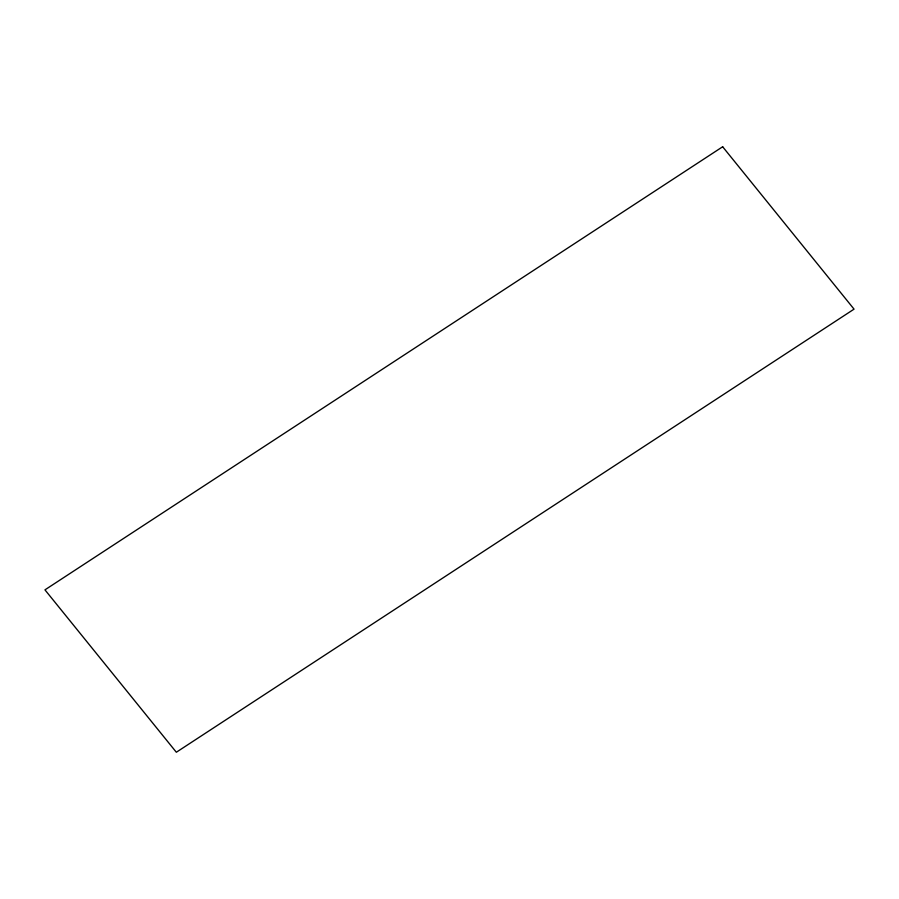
<?xml version="1.0" encoding="UTF-8"?>
<svg xmlns="http://www.w3.org/2000/svg" width="899" height="899" viewBox="0 0 899 899"><rect width="100%" height="100%" fill="white"/><g stroke="black" fill="none" stroke-linecap="round" stroke-linejoin="round"><path stroke-width="1.35" d="M722.661 146.762L44.95 589.856L176.339 752.238L854.05 309.144L722.661 146.762"/></g></svg>
